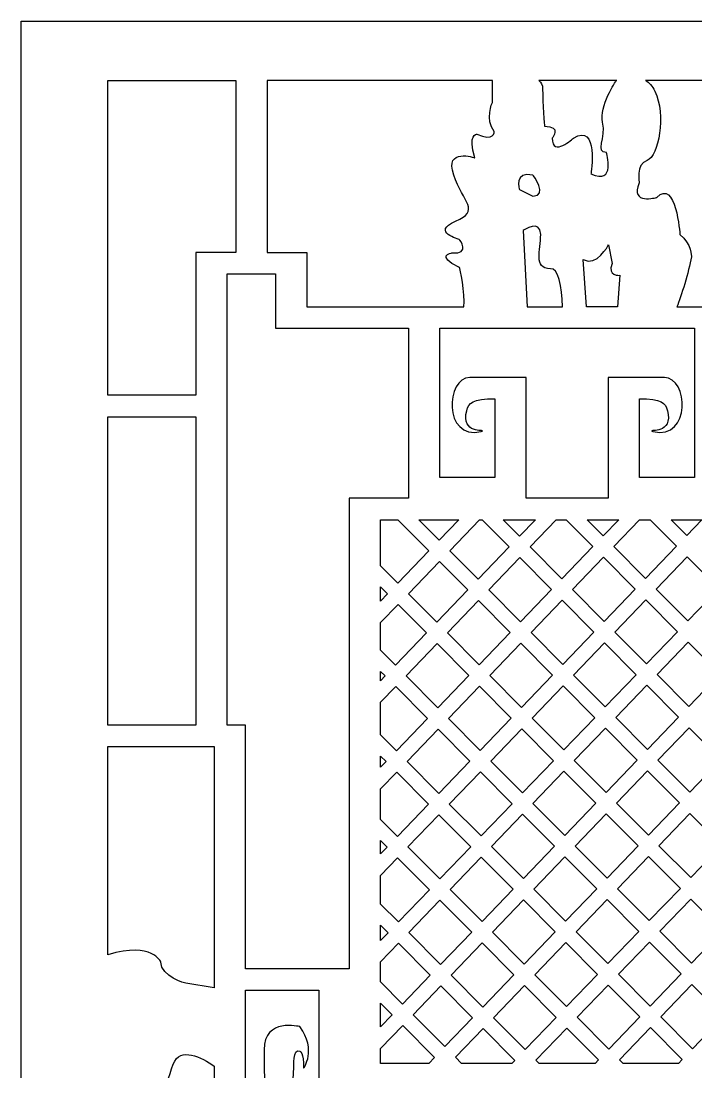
# Model space of a CAD drawing. Header units: centimetres. Extents: x 15.2 to 36.8, y -18.5 to 34.5.
# Drawn here: x 15.23 to 28.56, y 13.77 to 34.55 of the extents above; entities that cross this region are included whole.
import ezdxf

# ---------------------------------------------------------------- set-up
doc = ezdxf.new("R2010")
doc.units = ezdxf.units.CM
doc.header["$MEASUREMENT"] = 0
doc.layers.add('layer 1', color=7, linetype='Continuous')

msp = doc.modelspace()

# ---------------------------------------------------------------- linework, layer by layer
at = {"layer": 'layer 1', "color": 177}
for points, knots in [([(35.08306, -18.49868), (35.08306, -18.49868), (36.80074, -18.49868), (36.80074, -18.49868), (36.80074, -18.49868), (36.80074, -18.49868), (36.80074, -17.32512), (36.80074, -17.32512), (36.80074, -17.32512), (36.80074, -17.32512), (36.80074, 33.37273), (36.80074, 33.37273), (36.80074, 33.37273), (36.80074, 33.37273), (36.80074, 34.54629), (36.80074, 34.54629), (36.80074, 34.54629), (36.80074, 34.54629), (35.08306, 34.54629), (35.08306, 34.54629), (35.08306, 34.54629), (35.08306, 34.54629), (16.94435, 34.54629), (16.94435, 34.54629), (16.94435, 34.54629), (16.94435, 34.54629), (15.22667, 34.54629), (15.22667, 34.54629), (15.22667, 34.54629), (15.22667, 34.54629), (15.22667, 33.37273), (15.22667, 33.37273), (15.22667, 33.37273), (15.22667, 33.37273), (15.22667, -17.32512), (15.22667, -17.32512), (15.22667, -17.32512), (15.22667, -17.32512), (15.22667, -18.49868), (15.22667, -18.49868), (15.22667, -18.49868), (15.22667, -18.49868), (16.94435, -18.49868), (16.94435, -18.49868), (16.94435, -18.49868), (16.94435, -18.49868), (35.08306, -18.49868), (35.08306, -18.49868)], [0, 0, 0, 0, 0.07692308, 0.07692308, 0.07692308, 0.07692308, 0.15384615, 0.15384615, 0.15384615, 0.15384615, 0.23076923, 0.23076923, 0.23076923, 0.23076923, 0.30769231, 0.30769231, 0.30769231, 0.30769231, 0.38461538, 0.38461538, 0.38461538, 0.38461538, 0.46153846, 0.46153846, 0.46153846, 0.46153846, 0.53846154, 0.53846154, 0.53846154, 0.53846154, 0.61538462, 0.61538462, 0.61538462, 0.61538462, 0.69230769, 0.69230769, 0.69230769, 0.69230769, 0.76923077, 0.76923077, 0.76923077, 0.76923077, 0.84615385, 0.84615385, 0.84615385, 0.84615385, 1, 1, 1, 1]), ([(16.94435, 27.14784), (16.94435, 27.14784), (18.6803, 27.14784), (18.6803, 27.14784), (18.6803, 27.14784), (18.6803, 27.14784), (18.6803, 29.54826), (18.6803, 29.54826), (18.6803, 29.54826), (18.6803, 29.54826), (18.6803, 29.97074), (18.6803, 29.97074), (18.6803, 29.97074), (18.6803, 29.97074), (19.29866, 29.97074), (19.29866, 29.97074), (19.29866, 29.97074), (19.29866, 29.97074), (19.46719, 29.97074), (19.46719, 29.97074), (19.46719, 29.97074), (19.46719, 29.97074), (19.46719, 33.37273), (19.46719, 33.37273), (19.46719, 33.37273), (19.46719, 33.37273), (16.94435, 33.37273), (16.94435, 33.37273), (16.94435, 33.37273), (16.94435, 33.37273), (16.94435, 27.14784), (16.94435, 27.14784)], [0, 0, 0, 0, 0.11111111, 0.11111111, 0.11111111, 0.11111111, 0.22222222, 0.22222222, 0.22222222, 0.22222222, 0.33333333, 0.33333333, 0.33333333, 0.33333333, 0.44444444, 0.44444444, 0.44444444, 0.44444444, 0.55555556, 0.55555556, 0.55555556, 0.55555556, 0.66666667, 0.66666667, 0.66666667, 0.66666667, 0.77777778, 0.77777778, 0.77777778, 0.77777778, 1, 1, 1, 1]), ([(24.5377, 33.37273), (24.5377, 33.37273), (24.5377, 32.93744), (24.5377, 32.93744), (24.5377, 32.93744), (24.5377, 32.93744), (24.38495, 32.59826), (24.57589, 32.36345), (24.57589, 32.36345), (24.57589, 32.36345), (24.57589, 32.15472), (24.2322, 32.31127), (24.2322, 32.31127), (24.2322, 32.31127), (24.04126, 32.31127), (24.19401, 31.84164), (24.19401, 31.84164), (24.19401, 31.84164), (23.58302, 32.05036), (23.77395, 31.50246), (23.77395, 31.50246), (23.96489, 30.95456), (24.30858, 30.79801), (23.81214, 30.58929), (23.81214, 30.58929), (23.3157, 30.38056), (23.88852, 30.22402), (23.88852, 30.22402), (23.88852, 30.22402), (23.88852, 30.22402), (24.11764, 29.93702), (23.73577, 29.96311), (23.73577, 29.96311), (23.73577, 29.96311), (23.39208, 29.91093), (23.88852, 29.67612), (23.88852, 29.67612), (23.88852, 29.67612), (24.00891, 29.1554), (23.9733, 28.89549), (23.9733, 28.89549), (23.9733, 28.89549), (23.49704, 28.89549), (23.49704, 28.89549), (23.49704, 28.89549), (23.49704, 28.89549), (22.87867, 28.89549), (22.87867, 28.89549), (22.87867, 28.89549), (22.87867, 28.89549), (20.87245, 28.89549), (20.87245, 28.89549), (20.87245, 28.89549), (20.87245, 28.89549), (20.87245, 29.54826), (20.87245, 29.54826), (20.87245, 29.54826), (20.87245, 29.54826), (20.87245, 29.97074), (20.87245, 29.97074), (20.87245, 29.97074), (20.87245, 29.97074), (20.25408, 29.97074), (20.25408, 29.97074), (20.25408, 29.97074), (20.25408, 29.97074), (20.08555, 29.97074), (20.08555, 29.97074), (20.08555, 29.97074), (20.08555, 29.97074), (20.08555, 33.37273), (20.08555, 33.37273), (20.08555, 33.37273), (20.08555, 33.37273), (24.5377, 33.37273), (24.5377, 33.37273)], [0, 0, 0, 0, 0.05, 0.05, 0.05, 0.05, 0.1, 0.1, 0.1, 0.1, 0.15, 0.15, 0.15, 0.15, 0.2, 0.2, 0.2, 0.2, 0.25, 0.25, 0.25, 0.25, 0.3, 0.3, 0.3, 0.3, 0.35, 0.35, 0.35, 0.35, 0.4, 0.4, 0.4, 0.4, 0.45, 0.45, 0.45, 0.45, 0.5, 0.5, 0.5, 0.5, 0.55, 0.55, 0.55, 0.55, 0.6, 0.6, 0.6, 0.6, 0.65, 0.65, 0.65, 0.65, 0.7, 0.7, 0.7, 0.7, 0.75, 0.75, 0.75, 0.75, 0.8, 0.8, 0.8, 0.8, 0.85, 0.85, 0.85, 0.85, 0.9, 0.9, 0.9, 0.9, 1, 1, 1, 1]), ([(26.99801, 33.37273), (26.98749, 33.36814), (26.9817, 33.36526), (26.9817, 33.36526), (26.9817, 33.36526), (26.9817, 33.36526), (26.63801, 32.85917), (26.71439, 32.54608), (26.71439, 32.54608), (26.79076, 32.233), (26.56164, 31.946), (26.79076, 31.946), (26.79076, 31.946), (26.79076, 31.946), (26.9817, 31.29373), (26.48526, 31.52855), (26.48526, 31.52855), (26.48526, 31.52855), (26.63801, 32.54608), (26.14158, 32.233), (26.14158, 32.233), (26.14158, 32.233), (25.72151, 31.84164), (25.72151, 32.233), (25.72151, 32.233), (25.72151, 32.233), (25.91245, 32.46781), (25.56876, 32.46781), (25.56876, 32.46781), (25.56876, 32.46781), (25.53058, 32.92172), (25.53058, 33.20872), (25.53058, 33.20872), (25.53058, 33.27936), (25.50046, 33.33258), (25.45512, 33.37273), (25.45512, 33.37273), (25.45512, 33.37273), (26.99801, 33.37273), (26.99801, 33.37273)], [0, 0, 0, 0, 0.09090909, 0.09090909, 0.09090909, 0.09090909, 0.18181818, 0.18181818, 0.18181818, 0.18181818, 0.27272727, 0.27272727, 0.27272727, 0.27272727, 0.36363636, 0.36363636, 0.36363636, 0.36363636, 0.45454545, 0.45454545, 0.45454545, 0.45454545, 0.54545455, 0.54545455, 0.54545455, 0.54545455, 0.63636364, 0.63636364, 0.63636364, 0.63636364, 0.72727273, 0.72727273, 0.72727273, 0.72727273, 0.81818182, 0.81818182, 0.81818182, 0.81818182, 1, 1, 1, 1]), ([(28.18279, 28.89549), (28.26533, 29.09618), (28.41661, 29.58747), (28.47101, 29.88484), (28.47101, 29.88484), (28.47101, 29.88484), (28.47101, 30.14575), (28.24189, 30.32838), (28.24189, 30.32838), (28.24189, 30.32838), (28.16551, 31.45028), (27.78364, 31.05892), (27.78364, 31.05892), (27.78364, 31.05892), (27.24901, 30.90237), (27.43995, 31.34591), (27.43995, 31.34591), (27.43995, 31.34591), (27.36358, 31.71118), (27.5927, 31.78946), (27.5927, 31.78946), (27.82183, 31.86773), (27.97458, 32.69209), (27.74545, 33.16172), (27.74545, 33.16172), (27.6961, 33.26287), (27.63256, 33.32983), (27.56326, 33.37273), (27.56326, 33.37273), (27.56326, 33.37273), (31.94185, 33.37273), (31.94185, 33.37273), (31.94185, 33.37273), (31.94185, 33.37273), (31.94185, 29.97074), (31.94185, 29.97074), (31.94185, 29.97074), (31.94185, 29.97074), (31.77333, 29.97074), (31.77333, 29.97074), (31.77333, 29.97074), (31.77333, 29.97074), (31.15496, 29.97074), (31.15496, 29.97074), (31.15496, 29.97074), (31.15496, 29.97074), (31.15496, 29.54826), (31.15496, 29.54826), (31.15496, 29.54826), (31.15496, 29.54826), (31.15496, 28.89549), (31.15496, 28.89549), (31.15496, 28.89549), (31.15496, 28.89549), (29.14864, 28.89549), (29.14864, 28.89549), (29.14864, 28.89549), (29.14864, 28.89549), (28.53028, 28.89549), (28.53028, 28.89549), (28.53028, 28.89549), (28.53028, 28.89549), (28.18279, 28.89549), (28.18279, 28.89549)], [0, 0, 0, 0, 0.05882353, 0.05882353, 0.05882353, 0.05882353, 0.11764706, 0.11764706, 0.11764706, 0.11764706, 0.17647059, 0.17647059, 0.17647059, 0.17647059, 0.23529412, 0.23529412, 0.23529412, 0.23529412, 0.29411765, 0.29411765, 0.29411765, 0.29411765, 0.35294118, 0.35294118, 0.35294118, 0.35294118, 0.41176471, 0.41176471, 0.41176471, 0.41176471, 0.47058824, 0.47058824, 0.47058824, 0.47058824, 0.52941176, 0.52941176, 0.52941176, 0.52941176, 0.58823529, 0.58823529, 0.58823529, 0.58823529, 0.64705882, 0.64705882, 0.64705882, 0.64705882, 0.70588235, 0.70588235, 0.70588235, 0.70588235, 0.76470588, 0.76470588, 0.76470588, 0.76470588, 0.82352941, 0.82352941, 0.82352941, 0.82352941, 0.88235294, 0.88235294, 0.88235294, 0.88235294, 1, 1, 1, 1]), ([(25.33964, 31.08501), (25.33964, 31.08501), (25.07233, 31.21546), (25.07233, 31.21546), (25.07233, 31.21546), (25.07233, 31.21546), (24.95776, 31.58073), (25.33964, 31.50246), (25.33964, 31.50246), (25.33964, 31.50246), (25.64514, 31.08501), (25.33964, 31.08501)], [0, 0, 0, 0, 0.25, 0.25, 0.25, 0.25, 0.5, 0.5, 0.5, 0.5, 1, 1, 1, 1]), ([(25.68333, 29.65002), (25.84512, 29.6795), (25.91033, 29.30109), (25.9219, 28.89549), (25.9219, 28.89549), (25.9219, 28.89549), (25.22304, 28.89549), (25.22304, 28.89549), (25.22304, 28.89549), (25.22304, 28.89549), (25.1487, 30.40665), (25.1487, 30.40665), (25.1487, 30.40665), (25.1487, 30.40665), (25.49239, 30.64147), (25.49239, 30.32838), (25.49239, 30.32838), (25.49239, 30.01529), (25.33964, 29.65002), (25.68333, 29.65002)], [0, 0, 0, 0, 0.16666667, 0.16666667, 0.16666667, 0.16666667, 0.33333333, 0.33333333, 0.33333333, 0.33333333, 0.5, 0.5, 0.5, 0.5, 0.66666667, 0.66666667, 0.66666667, 0.66666667, 1, 1, 1, 1]), ([(26.90533, 29.75439), (26.90533, 29.75439), (26.82895, 30.11966), (26.82895, 30.11966), (26.82895, 30.11966), (26.82895, 30.11966), (26.59983, 29.67612), (26.33251, 29.83266), (26.33251, 29.83266), (26.33251, 29.83266), (26.39482, 28.89549), (26.39482, 28.89549), (26.39482, 28.89549), (26.39482, 28.89549), (27.01197, 28.89549), (27.01197, 28.89549), (27.01197, 28.89549), (27.01197, 28.89549), (27.05808, 29.51957), (27.05808, 29.51957), (27.05808, 29.51957), (27.05808, 29.51957), (26.79076, 29.49348), (26.90533, 29.75439)], [0, 0, 0, 0, 0.14285714, 0.14285714, 0.14285714, 0.14285714, 0.28571429, 0.28571429, 0.28571429, 0.28571429, 0.42857143, 0.42857143, 0.42857143, 0.42857143, 0.57142857, 0.57142857, 0.57142857, 0.57142857, 0.71428571, 0.71428571, 0.71428571, 0.71428571, 1, 1, 1, 1]), ([(21.71164, 25.11195), (21.71164, 25.11195), (22.87867, 25.11195), (22.87867, 25.11195), (22.87867, 25.11195), (22.87867, 25.11195), (22.87867, 28.47301), (22.87867, 28.47301), (22.87867, 28.47301), (22.87867, 28.47301), (20.87245, 28.47301), (20.87245, 28.47301), (20.87245, 28.47301), (20.87245, 28.47301), (20.58725, 28.47301), (20.58725, 28.47301), (20.58725, 28.47301), (20.58725, 28.47301), (20.25408, 28.47301), (20.25408, 28.47301), (20.25408, 28.47301), (20.25408, 28.47301), (20.25408, 29.54826), (20.25408, 29.54826), (20.25408, 29.54826), (20.25408, 29.54826), (20.08555, 29.54826), (20.08555, 29.54826), (20.08555, 29.54826), (20.08555, 29.54826), (19.46719, 29.54826), (19.46719, 29.54826), (19.46719, 29.54826), (19.46719, 29.54826), (19.29866, 29.54826), (19.29866, 29.54826), (19.29866, 29.54826), (19.29866, 29.54826), (19.29866, 20.6301), (19.29866, 20.6301), (19.29866, 20.6301), (19.29866, 20.6301), (19.66256, 20.6301), (19.66256, 20.6301), (19.66256, 20.6301), (19.66256, 20.6301), (19.66256, 20.20762), (19.66256, 20.20762), (19.66256, 20.20762), (19.66256, 20.20762), (19.66256, 15.81039), (19.66256, 15.81039), (19.66256, 15.81039), (19.66256, 15.81039), (21.71164, 15.81039), (21.71164, 15.81039), (21.71164, 15.81039), (21.71164, 15.81039), (21.71164, 25.11195), (21.71164, 25.11195)], [0, 0, 0, 0, 0.0625, 0.0625, 0.0625, 0.0625, 0.125, 0.125, 0.125, 0.125, 0.1875, 0.1875, 0.1875, 0.1875, 0.25, 0.25, 0.25, 0.25, 0.3125, 0.3125, 0.3125, 0.3125, 0.375, 0.375, 0.375, 0.375, 0.4375, 0.4375, 0.4375, 0.4375, 0.5, 0.5, 0.5, 0.5, 0.5625, 0.5625, 0.5625, 0.5625, 0.625, 0.625, 0.625, 0.625, 0.6875, 0.6875, 0.6875, 0.6875, 0.75, 0.75, 0.75, 0.75, 0.8125, 0.8125, 0.8125, 0.8125, 0.875, 0.875, 0.875, 0.875, 1, 1, 1, 1]), ([(25.20447, 25.11195), (25.20447, 25.11195), (26.82285, 25.11195), (26.82285, 25.11195), (26.82285, 25.11195), (26.82285, 25.11195), (26.82285, 27.49947), (26.82285, 27.49947), (26.82285, 27.49947), (26.82285, 27.49947), (27.05857, 27.49947), (27.05857, 27.49947), (27.05857, 27.49947), (27.05857, 27.49947), (27.936, 27.49948), (27.936, 27.49948), (27.936, 27.49948), (28.40174, 27.50589), (28.48014, 26.26601), (27.70855, 26.4295), (27.70855, 26.4295), (27.57641, 26.49107), (28.05364, 26.35244), (28.01153, 26.76614), (28.01153, 26.76614), (27.96689, 26.97735), (27.95711, 27.04544), (27.58375, 27.07699), (27.58375, 27.07699), (27.58375, 27.07699), (27.44121, 27.07699), (27.44121, 27.07699), (27.44121, 27.07699), (27.44121, 27.07699), (27.44122, 25.52403), (27.44122, 25.52403), (27.44122, 25.52403), (27.44122, 25.52403), (28.53028, 25.52403), (28.53028, 25.52403), (28.53028, 25.52403), (28.53028, 25.52403), (28.53028, 28.47301), (28.53028, 28.47301), (28.53028, 28.47301), (28.53028, 28.47301), (23.49704, 28.47301), (23.49704, 28.47301), (23.49704, 28.47301), (23.49704, 28.47301), (23.49704, 25.52403), (23.49704, 25.52403), (23.49704, 25.52403), (23.49704, 25.52403), (24.5861, 25.52403), (24.5861, 25.52403), (24.5861, 25.52403), (24.5861, 25.52403), (24.5861, 27.07699), (24.5861, 27.07699), (24.5861, 27.07699), (24.5861, 27.07699), (24.44356, 27.07699), (24.44356, 27.07699), (24.44356, 27.07699), (24.0702, 27.04544), (24.06043, 26.97735), (24.01579, 26.76614), (24.01579, 26.76614), (23.97368, 26.35244), (24.4509, 26.49107), (24.31877, 26.4295), (24.31877, 26.4295), (23.54718, 26.26601), (23.62558, 27.50589), (24.09132, 27.49948), (24.09132, 27.49948), (24.09132, 27.49948), (24.96875, 27.49947), (24.96875, 27.49947), (24.96875, 27.49947), (24.96875, 27.49947), (25.20447, 27.49947), (25.20447, 27.49947), (25.20447, 27.49947), (25.20447, 27.49947), (25.20447, 25.11195), (25.20447, 25.11195)], [0, 0, 0, 0, 0.04347826, 0.04347826, 0.04347826, 0.04347826, 0.08695652, 0.08695652, 0.08695652, 0.08695652, 0.13043478, 0.13043478, 0.13043478, 0.13043478, 0.17391304, 0.17391304, 0.17391304, 0.17391304, 0.2173913, 0.2173913, 0.2173913, 0.2173913, 0.26086957, 0.26086957, 0.26086957, 0.26086957, 0.30434783, 0.30434783, 0.30434783, 0.30434783, 0.34782609, 0.34782609, 0.34782609, 0.34782609, 0.39130435, 0.39130435, 0.39130435, 0.39130435, 0.43478261, 0.43478261, 0.43478261, 0.43478261, 0.47826087, 0.47826087, 0.47826087, 0.47826087, 0.52173913, 0.52173913, 0.52173913, 0.52173913, 0.56521739, 0.56521739, 0.56521739, 0.56521739, 0.60869565, 0.60869565, 0.60869565, 0.60869565, 0.65217391, 0.65217391, 0.65217391, 0.65217391, 0.69565217, 0.69565217, 0.69565217, 0.69565217, 0.73913043, 0.73913043, 0.73913043, 0.73913043, 0.7826087, 0.7826087, 0.7826087, 0.7826087, 0.82608696, 0.82608696, 0.82608696, 0.82608696, 0.86956522, 0.86956522, 0.86956522, 0.86956522, 0.91304348, 0.91304348, 0.91304348, 0.91304348, 1, 1, 1, 1]), ([(16.94435, 20.6301), (16.94435, 20.6301), (18.6803, 20.6301), (18.6803, 20.6301), (18.6803, 20.6301), (18.6803, 20.6301), (18.6803, 26.72536), (18.6803, 26.72536), (18.6803, 26.72536), (18.6803, 26.72536), (16.94435, 26.72536), (16.94435, 26.72536), (16.94435, 26.72536), (16.94435, 26.72536), (16.94435, 20.6301), (16.94435, 20.6301)], [0, 0, 0, 0, 0.2, 0.2, 0.2, 0.2, 0.4, 0.4, 0.4, 0.4, 0.6, 0.6, 0.6, 0.6, 1, 1, 1, 1]), ([(22.33, 23.7801), (22.33, 23.7801), (22.67122, 23.43657), (22.67122, 23.43657), (22.67122, 23.43657), (22.67122, 23.43657), (23.28391, 24.0741), (23.28391, 24.0741), (23.28391, 24.0741), (23.28391, 24.0741), (22.67268, 24.68947), (22.67268, 24.68947), (22.67268, 24.68947), (22.67268, 24.68947), (22.33, 24.68947), (22.33, 24.68947), (22.33, 24.68947), (22.33, 24.68947), (22.33, 23.7801), (22.33, 23.7801)], [0, 0, 0, 0, 0.16666667, 0.16666667, 0.16666667, 0.16666667, 0.33333333, 0.33333333, 0.33333333, 0.33333333, 0.5, 0.5, 0.5, 0.5, 0.66666667, 0.66666667, 0.66666667, 0.66666667, 1, 1, 1, 1]), ([(23.08782, 24.68947), (23.08782, 24.68947), (23.48805, 24.28652), (23.48805, 24.28652), (23.48805, 24.28652), (23.48805, 24.28652), (23.8753, 24.68947), (23.8753, 24.68947), (23.8753, 24.68947), (23.8753, 24.68947), (23.08782, 24.68947), (23.08782, 24.68947)], [0, 0, 0, 0, 0.25, 0.25, 0.25, 0.25, 0.5, 0.5, 0.5, 0.5, 1, 1, 1, 1]), ([(23.69693, 24.07623), (23.69693, 24.07623), (24.25726, 23.51211), (24.25726, 23.51211), (24.25726, 23.51211), (24.25726, 23.51211), (24.86996, 24.14965), (24.86996, 24.14965), (24.86996, 24.14965), (24.86996, 24.14965), (24.33377, 24.68947), (24.33377, 24.68947), (24.33377, 24.68947), (24.33377, 24.68947), (24.28627, 24.68947), (24.28627, 24.68947), (24.28627, 24.68947), (24.28627, 24.68947), (23.69693, 24.07623), (23.69693, 24.07623)], [0, 0, 0, 0, 0.16666667, 0.16666667, 0.16666667, 0.16666667, 0.33333333, 0.33333333, 0.33333333, 0.33333333, 0.5, 0.5, 0.5, 0.5, 0.66666667, 0.66666667, 0.66666667, 0.66666667, 1, 1, 1, 1]), ([(24.74894, 24.68947), (24.74894, 24.68947), (25.07412, 24.36209), (25.07412, 24.36209), (25.07412, 24.36209), (25.07412, 24.36209), (25.38873, 24.68947), (25.38873, 24.68947), (25.38873, 24.68947), (25.38873, 24.68947), (24.74894, 24.68947), (24.74894, 24.68947)], [0, 0, 0, 0, 0.25, 0.25, 0.25, 0.25, 0.5, 0.5, 0.5, 0.5, 1, 1, 1, 1]), ([(25.283, 24.1518), (25.283, 24.1518), (25.90982, 23.52073), (25.90982, 23.52073), (25.90982, 23.52073), (25.90982, 23.52073), (26.52251, 24.15825), (26.52251, 24.15825), (26.52251, 24.15825), (26.52251, 24.15825), (25.99486, 24.68947), (25.99486, 24.68947), (25.99486, 24.68947), (25.99486, 24.68947), (25.79971, 24.68947), (25.79971, 24.68947), (25.79971, 24.68947), (25.79971, 24.68947), (25.283, 24.1518), (25.283, 24.1518)], [0, 0, 0, 0, 0.16666667, 0.16666667, 0.16666667, 0.16666667, 0.33333333, 0.33333333, 0.33333333, 0.33333333, 0.5, 0.5, 0.5, 0.5, 0.66666667, 0.66666667, 0.66666667, 0.66666667, 1, 1, 1, 1]), ([(26.41003, 24.68947), (26.41003, 24.68947), (26.72666, 24.37069), (26.72666, 24.37069), (26.72666, 24.37069), (26.72666, 24.37069), (27.03302, 24.68947), (27.03302, 24.68947), (27.03302, 24.68947), (27.03302, 24.68947), (26.41003, 24.68947), (26.41003, 24.68947)], [0, 0, 0, 0, 0.25, 0.25, 0.25, 0.25, 0.5, 0.5, 0.5, 0.5, 1, 1, 1, 1]), ([(26.93554, 24.16039), (26.93554, 24.16039), (27.56237, 23.52932), (27.56237, 23.52932), (27.56237, 23.52932), (27.56237, 23.52932), (28.17507, 24.16685), (28.17507, 24.16685), (28.17507, 24.16685), (28.17507, 24.16685), (27.65597, 24.68947), (27.65597, 24.68947), (27.65597, 24.68947), (27.65597, 24.68947), (27.444, 24.68947), (27.444, 24.68947), (27.444, 24.68947), (27.444, 24.68947), (26.93554, 24.16039), (26.93554, 24.16039)], [0, 0, 0, 0, 0.16666667, 0.16666667, 0.16666667, 0.16666667, 0.33333333, 0.33333333, 0.33333333, 0.33333333, 0.5, 0.5, 0.5, 0.5, 0.66666667, 0.66666667, 0.66666667, 0.66666667, 1, 1, 1, 1]), ([(28.07114, 24.68947), (28.07114, 24.68947), (28.37923, 24.37929), (28.37923, 24.37929), (28.37923, 24.37929), (28.37923, 24.37929), (28.67731, 24.68947), (28.67731, 24.68947), (28.67731, 24.68947), (28.67731, 24.68947), (28.07114, 24.68947), (28.07114, 24.68947)], [0, 0, 0, 0, 0.25, 0.25, 0.25, 0.25, 0.5, 0.5, 0.5, 0.5, 1, 1, 1, 1]), ([(24.46614, 23.30182), (24.46614, 23.30182), (25.09296, 22.67075), (25.09296, 22.67075), (25.09296, 22.67075), (25.09296, 22.67075), (25.70566, 23.30829), (25.70566, 23.30829), (25.70566, 23.30829), (25.70566, 23.30829), (25.07884, 23.93936), (25.07884, 23.93936), (25.07884, 23.93936), (25.07884, 23.93936), (24.46614, 23.30182), (24.46614, 23.30182)], [0, 0, 0, 0, 0.2, 0.2, 0.2, 0.2, 0.4, 0.4, 0.4, 0.4, 0.6, 0.6, 0.6, 0.6, 1, 1, 1, 1]), ([(26.1187, 23.31043), (26.1187, 23.31043), (26.74553, 22.67936), (26.74553, 22.67936), (26.74553, 22.67936), (26.74553, 22.67936), (27.35822, 23.31688), (27.35822, 23.31688), (27.35822, 23.31688), (27.35822, 23.31688), (26.73139, 23.94796), (26.73139, 23.94796), (26.73139, 23.94796), (26.73139, 23.94796), (26.1187, 23.31043), (26.1187, 23.31043)], [0, 0, 0, 0, 0.2, 0.2, 0.2, 0.2, 0.4, 0.4, 0.4, 0.4, 0.6, 0.6, 0.6, 0.6, 1, 1, 1, 1]), ([(27.77125, 23.31903), (27.77125, 23.31903), (28.39809, 22.68795), (28.39809, 22.68795), (28.39809, 22.68795), (28.39809, 22.68795), (29.01078, 23.32548), (29.01078, 23.32548), (29.01078, 23.32548), (29.01078, 23.32548), (28.38394, 23.95656), (28.38394, 23.95656), (28.38394, 23.95656), (28.38394, 23.95656), (27.77125, 23.31903), (27.77125, 23.31903)], [0, 0, 0, 0, 0.2, 0.2, 0.2, 0.2, 0.4, 0.4, 0.4, 0.4, 0.6, 0.6, 0.6, 0.6, 1, 1, 1, 1]), ([(22.8801, 23.22628), (22.8801, 23.22628), (23.44042, 22.66216), (23.44042, 22.66216), (23.44042, 22.66216), (23.44042, 22.66216), (24.05311, 23.29969), (24.05311, 23.29969), (24.05311, 23.29969), (24.05311, 23.29969), (23.49279, 23.8638), (23.49279, 23.8638), (23.49279, 23.8638), (23.49279, 23.8638), (22.8801, 23.22628), (22.8801, 23.22628)], [0, 0, 0, 0, 0.2, 0.2, 0.2, 0.2, 0.4, 0.4, 0.4, 0.4, 0.6, 0.6, 0.6, 0.6, 1, 1, 1, 1]), ([(22.33, 23.08151), (22.33, 23.08151), (22.46706, 23.22413), (22.46706, 23.22413), (22.46706, 23.22413), (22.46706, 23.22413), (22.33, 23.36211), (22.33, 23.36211), (22.33, 23.36211), (22.33, 23.36211), (22.33, 23.08151), (22.33, 23.08151)], [0, 0, 0, 0, 0.25, 0.25, 0.25, 0.25, 0.5, 0.5, 0.5, 0.5, 1, 1, 1, 1]), ([(23.6493, 22.45186), (23.6493, 22.45186), (24.27613, 21.82079), (24.27613, 21.82079), (24.27613, 21.82079), (24.27613, 21.82079), (24.88882, 22.45832), (24.88882, 22.45832), (24.88882, 22.45832), (24.88882, 22.45832), (24.26199, 23.08939), (24.26199, 23.08939), (24.26199, 23.08939), (24.26199, 23.08939), (23.6493, 22.45186), (23.6493, 22.45186)], [0, 0, 0, 0, 0.2, 0.2, 0.2, 0.2, 0.4, 0.4, 0.4, 0.4, 0.6, 0.6, 0.6, 0.6, 1, 1, 1, 1]), ([(25.30185, 22.46045), (25.30185, 22.46045), (25.92868, 21.82938), (25.92868, 21.82938), (25.92868, 21.82938), (25.92868, 21.82938), (26.54137, 22.46692), (26.54137, 22.46692), (26.54137, 22.46692), (26.54137, 22.46692), (25.91454, 23.09799), (25.91454, 23.09799), (25.91454, 23.09799), (25.91454, 23.09799), (25.30185, 22.46045), (25.30185, 22.46045)], [0, 0, 0, 0, 0.2, 0.2, 0.2, 0.2, 0.4, 0.4, 0.4, 0.4, 0.6, 0.6, 0.6, 0.6, 1, 1, 1, 1]), ([(26.95441, 22.46907), (26.95441, 22.46907), (27.58125, 21.83799), (27.58125, 21.83799), (27.58125, 21.83799), (27.58125, 21.83799), (28.19393, 22.47551), (28.19393, 22.47551), (28.19393, 22.47551), (28.19393, 22.47551), (27.56709, 23.1066), (27.56709, 23.1066), (27.56709, 23.1066), (27.56709, 23.1066), (26.95441, 22.46907), (26.95441, 22.46907)], [0, 0, 0, 0, 0.2, 0.2, 0.2, 0.2, 0.4, 0.4, 0.4, 0.4, 0.6, 0.6, 0.6, 0.6, 1, 1, 1, 1]), ([(22.33, 22.10774), (22.33, 22.10774), (22.62357, 21.81219), (22.62357, 21.81219), (22.62357, 21.81219), (22.62357, 21.81219), (23.23626, 22.44972), (23.23626, 22.44972), (23.23626, 22.44972), (23.23626, 22.44972), (22.67594, 23.01384), (22.67594, 23.01384), (22.67594, 23.01384), (22.67594, 23.01384), (22.33, 22.65388), (22.33, 22.65388), (22.33, 22.65388), (22.33, 22.65388), (22.33, 22.10774), (22.33, 22.10774)], [0, 0, 0, 0, 0.16666667, 0.16666667, 0.16666667, 0.16666667, 0.33333333, 0.33333333, 0.33333333, 0.33333333, 0.5, 0.5, 0.5, 0.5, 0.66666667, 0.66666667, 0.66666667, 0.66666667, 1, 1, 1, 1]), ([(22.83245, 21.60189), (22.83245, 21.60189), (23.45928, 20.97082), (23.45928, 20.97082), (23.45928, 20.97082), (23.45928, 20.97082), (24.07197, 21.60835), (24.07197, 21.60835), (24.07197, 21.60835), (24.07197, 21.60835), (23.44514, 22.23942), (23.44514, 22.23942), (23.44514, 22.23942), (23.44514, 22.23942), (22.83245, 21.60189), (22.83245, 21.60189)], [0, 0, 0, 0, 0.2, 0.2, 0.2, 0.2, 0.4, 0.4, 0.4, 0.4, 0.6, 0.6, 0.6, 0.6, 1, 1, 1, 1]), ([(24.48501, 21.61049), (24.48501, 21.61049), (25.11184, 20.97942), (25.11184, 20.97942), (25.11184, 20.97942), (25.11184, 20.97942), (25.72453, 21.61695), (25.72453, 21.61695), (25.72453, 21.61695), (25.72453, 21.61695), (25.0977, 22.24802), (25.0977, 22.24802), (25.0977, 22.24802), (25.0977, 22.24802), (24.48501, 21.61049), (24.48501, 21.61049)], [0, 0, 0, 0, 0.2, 0.2, 0.2, 0.2, 0.4, 0.4, 0.4, 0.4, 0.6, 0.6, 0.6, 0.6, 1, 1, 1, 1]), ([(26.13755, 21.61909), (26.13755, 21.61909), (26.76439, 20.98801), (26.76439, 20.98801), (26.76439, 20.98801), (26.76439, 20.98801), (27.37709, 21.62555), (27.37709, 21.62555), (27.37709, 21.62555), (27.37709, 21.62555), (26.75025, 22.25663), (26.75025, 22.25663), (26.75025, 22.25663), (26.75025, 22.25663), (26.13755, 21.61909), (26.13755, 21.61909)], [0, 0, 0, 0, 0.2, 0.2, 0.2, 0.2, 0.4, 0.4, 0.4, 0.4, 0.6, 0.6, 0.6, 0.6, 1, 1, 1, 1]), ([(27.79012, 21.6277), (27.79012, 21.6277), (28.41696, 20.99662), (28.41696, 20.99662), (28.41696, 20.99662), (28.41696, 20.99662), (29.02964, 21.63415), (29.02964, 21.63415), (29.02964, 21.63415), (29.02964, 21.63415), (28.40281, 22.26523), (28.40281, 22.26523), (28.40281, 22.26523), (28.40281, 22.26523), (27.79012, 21.6277), (27.79012, 21.6277)], [0, 0, 0, 0, 0.2, 0.2, 0.2, 0.2, 0.4, 0.4, 0.4, 0.4, 0.6, 0.6, 0.6, 0.6, 1, 1, 1, 1]), ([(22.33, 21.50672), (22.33, 21.50672), (22.41941, 21.59975), (22.41941, 21.59975), (22.41941, 21.59975), (22.41941, 21.59975), (22.33, 21.68976), (22.33, 21.68976), (22.33, 21.68976), (22.33, 21.68976), (22.33, 21.50672), (22.33, 21.50672)], [0, 0, 0, 0, 0.25, 0.25, 0.25, 0.25, 0.5, 0.5, 0.5, 0.5, 1, 1, 1, 1]), ([(23.66816, 20.76052), (23.66816, 20.76052), (24.29499, 20.12945), (24.29499, 20.12945), (24.29499, 20.12945), (24.29499, 20.12945), (24.90768, 20.76698), (24.90768, 20.76698), (24.90768, 20.76698), (24.90768, 20.76698), (24.28085, 21.39806), (24.28085, 21.39806), (24.28085, 21.39806), (24.28085, 21.39806), (23.66816, 20.76052), (23.66816, 20.76052)], [0, 0, 0, 0, 0.2, 0.2, 0.2, 0.2, 0.4, 0.4, 0.4, 0.4, 0.6, 0.6, 0.6, 0.6, 1, 1, 1, 1]), ([(25.32071, 20.76913), (25.32071, 20.76913), (25.94755, 20.13805), (25.94755, 20.13805), (25.94755, 20.13805), (25.94755, 20.13805), (26.56024, 20.77558), (26.56024, 20.77558), (26.56024, 20.77558), (26.56024, 20.77558), (25.9334, 21.40667), (25.9334, 21.40667), (25.9334, 21.40667), (25.9334, 21.40667), (25.32071, 20.76913), (25.32071, 20.76913)], [0, 0, 0, 0, 0.2, 0.2, 0.2, 0.2, 0.4, 0.4, 0.4, 0.4, 0.6, 0.6, 0.6, 0.6, 1, 1, 1, 1]), ([(26.97326, 20.77772), (26.97326, 20.77772), (27.6001, 20.14664), (27.6001, 20.14664), (27.6001, 20.14664), (27.6001, 20.14664), (28.2128, 20.78418), (28.2128, 20.78418), (28.2128, 20.78418), (28.2128, 20.78418), (27.58596, 21.41526), (27.58596, 21.41526), (27.58596, 21.41526), (27.58596, 21.41526), (26.97326, 20.77772), (26.97326, 20.77772)], [0, 0, 0, 0, 0.2, 0.2, 0.2, 0.2, 0.4, 0.4, 0.4, 0.4, 0.6, 0.6, 0.6, 0.6, 1, 1, 1, 1]), ([(22.33, 20.43538), (22.33, 20.43538), (22.64242, 20.12085), (22.64242, 20.12085), (22.64242, 20.12085), (22.64242, 20.12085), (23.25512, 20.75838), (23.25512, 20.75838), (23.25512, 20.75838), (23.25512, 20.75838), (22.62829, 21.38945), (22.62829, 21.38945), (22.62829, 21.38945), (22.62829, 21.38945), (22.33, 21.07907), (22.33, 21.07907), (22.33, 21.07907), (22.33, 21.07907), (22.33, 20.43538), (22.33, 20.43538)], [0, 0, 0, 0, 0.16666667, 0.16666667, 0.16666667, 0.16666667, 0.33333333, 0.33333333, 0.33333333, 0.33333333, 0.5, 0.5, 0.5, 0.5, 0.66666667, 0.66666667, 0.66666667, 0.66666667, 1, 1, 1, 1]), ([(27.80897, 19.93635), (27.80897, 19.93635), (28.43581, 19.30527), (28.43581, 19.30527), (28.43581, 19.30527), (28.43581, 19.30527), (29.0485, 19.94281), (29.0485, 19.94281), (29.0485, 19.94281), (29.0485, 19.94281), (28.42167, 20.57389), (28.42167, 20.57389), (28.42167, 20.57389), (28.42167, 20.57389), (27.80897, 19.93635), (27.80897, 19.93635)], [0, 0, 0, 0, 0.2, 0.2, 0.2, 0.2, 0.4, 0.4, 0.4, 0.4, 0.6, 0.6, 0.6, 0.6, 1, 1, 1, 1]), ([(22.85131, 19.91055), (22.85131, 19.91055), (23.47813, 19.27947), (23.47813, 19.27947), (23.47813, 19.27947), (23.47813, 19.27947), (24.09083, 19.91701), (24.09083, 19.91701), (24.09083, 19.91701), (24.09083, 19.91701), (23.464, 20.54808), (23.464, 20.54808), (23.464, 20.54808), (23.464, 20.54808), (22.85131, 19.91055), (22.85131, 19.91055)], [0, 0, 0, 0, 0.2, 0.2, 0.2, 0.2, 0.4, 0.4, 0.4, 0.4, 0.6, 0.6, 0.6, 0.6, 1, 1, 1, 1]), ([(24.50386, 19.91916), (24.50386, 19.91916), (25.1307, 19.28808), (25.1307, 19.28808), (25.1307, 19.28808), (25.1307, 19.28808), (25.74339, 19.92561), (25.74339, 19.92561), (25.74339, 19.92561), (25.74339, 19.92561), (25.11655, 20.5567), (25.11655, 20.5567), (25.11655, 20.5567), (25.11655, 20.5567), (24.50386, 19.91916), (24.50386, 19.91916)], [0, 0, 0, 0, 0.2, 0.2, 0.2, 0.2, 0.4, 0.4, 0.4, 0.4, 0.6, 0.6, 0.6, 0.6, 1, 1, 1, 1]), ([(26.15642, 19.92776), (26.15642, 19.92776), (26.78326, 19.29668), (26.78326, 19.29668), (26.78326, 19.29668), (26.78326, 19.29668), (27.39595, 19.93421), (27.39595, 19.93421), (27.39595, 19.93421), (27.39595, 19.93421), (26.76911, 20.56529), (26.76911, 20.56529), (26.76911, 20.56529), (26.76911, 20.56529), (26.15642, 19.92776), (26.15642, 19.92776)], [0, 0, 0, 0, 0.2, 0.2, 0.2, 0.2, 0.4, 0.4, 0.4, 0.4, 0.6, 0.6, 0.6, 0.6, 1, 1, 1, 1]), ([(16.94435, 16.09052), (17.82608, 16.35141), (17.98822, 15.94521), (17.98822, 15.94521), (17.98822, 15.94521), (17.98822, 15.65114), (18.48011, 15.52512), (18.48011, 15.52512), (18.48011, 15.52512), (18.48011, 15.52512), (19.0442, 15.43618), (19.0442, 15.43618), (19.0442, 15.43618), (19.0442, 15.43618), (19.0442, 15.81039), (19.0442, 15.81039), (19.0442, 15.81039), (19.0442, 15.81039), (19.0442, 20.20762), (19.0442, 20.20762), (19.0442, 20.20762), (19.0442, 20.20762), (18.6803, 20.20762), (18.6803, 20.20762), (18.6803, 20.20762), (18.6803, 20.20762), (16.94435, 20.20762), (16.94435, 20.20762), (16.94435, 20.20762), (16.94435, 20.20762), (16.94435, 16.09052), (16.94435, 16.09052)], [0, 0, 0, 0, 0.11111111, 0.11111111, 0.11111111, 0.11111111, 0.22222222, 0.22222222, 0.22222222, 0.22222222, 0.33333333, 0.33333333, 0.33333333, 0.33333333, 0.44444444, 0.44444444, 0.44444444, 0.44444444, 0.55555556, 0.55555556, 0.55555556, 0.55555556, 0.66666667, 0.66666667, 0.66666667, 0.66666667, 0.77777778, 0.77777778, 0.77777778, 0.77777778, 1, 1, 1, 1]), ([(22.33, 19.79575), (22.33, 19.79575), (22.43827, 19.90841), (22.43827, 19.90841), (22.43827, 19.90841), (22.43827, 19.90841), (22.33, 20.01741), (22.33, 20.01741), (22.33, 20.01741), (22.33, 20.01741), (22.33, 19.79575), (22.33, 19.79575)], [0, 0, 0, 0, 0.25, 0.25, 0.25, 0.25, 0.5, 0.5, 0.5, 0.5, 1, 1, 1, 1]), ([(22.33, 18.76305), (22.33, 18.76305), (22.6613, 18.42952), (22.6613, 18.42952), (22.6613, 18.42952), (22.6613, 18.42952), (23.27398, 19.06704), (23.27398, 19.06704), (23.27398, 19.06704), (23.27398, 19.06704), (22.64715, 19.69811), (22.64715, 19.69811), (22.64715, 19.69811), (22.64715, 19.69811), (22.33, 19.3681), (22.33, 19.3681), (22.33, 19.3681), (22.33, 19.3681), (22.33, 18.76305), (22.33, 18.76305)], [0, 0, 0, 0, 0.16666667, 0.16666667, 0.16666667, 0.16666667, 0.33333333, 0.33333333, 0.33333333, 0.33333333, 0.5, 0.5, 0.5, 0.5, 0.66666667, 0.66666667, 0.66666667, 0.66666667, 1, 1, 1, 1]), ([(23.68701, 19.06919), (23.68701, 19.06919), (24.31384, 18.43811), (24.31384, 18.43811), (24.31384, 18.43811), (24.31384, 18.43811), (24.92654, 19.07564), (24.92654, 19.07564), (24.92654, 19.07564), (24.92654, 19.07564), (24.2997, 19.70673), (24.2997, 19.70673), (24.2997, 19.70673), (24.2997, 19.70673), (23.68701, 19.06919), (23.68701, 19.06919)], [0, 0, 0, 0, 0.2, 0.2, 0.2, 0.2, 0.4, 0.4, 0.4, 0.4, 0.6, 0.6, 0.6, 0.6, 1, 1, 1, 1]), ([(25.33957, 19.07779), (25.33957, 19.07779), (25.96641, 18.44671), (25.96641, 18.44671), (25.96641, 18.44671), (25.96641, 18.44671), (26.5791, 19.08424), (26.5791, 19.08424), (26.5791, 19.08424), (26.5791, 19.08424), (25.95226, 19.71533), (25.95226, 19.71533), (25.95226, 19.71533), (25.95226, 19.71533), (25.33957, 19.07779), (25.33957, 19.07779)], [0, 0, 0, 0, 0.2, 0.2, 0.2, 0.2, 0.4, 0.4, 0.4, 0.4, 0.6, 0.6, 0.6, 0.6, 1, 1, 1, 1]), ([(26.99213, 19.08639), (26.99213, 19.08639), (27.61897, 18.45532), (27.61897, 18.45532), (27.61897, 18.45532), (27.61897, 18.45532), (28.23165, 19.09285), (28.23165, 19.09285), (28.23165, 19.09285), (28.23165, 19.09285), (27.60482, 19.72392), (27.60482, 19.72392), (27.60482, 19.72392), (27.60482, 19.72392), (26.99213, 19.08639), (26.99213, 19.08639)], [0, 0, 0, 0, 0.2, 0.2, 0.2, 0.2, 0.4, 0.4, 0.4, 0.4, 0.6, 0.6, 0.6, 0.6, 1, 1, 1, 1]), ([(22.87017, 18.21923), (22.87017, 18.21923), (23.49701, 17.58815), (23.49701, 17.58815), (23.49701, 17.58815), (23.49701, 17.58815), (24.10969, 18.22567), (24.10969, 18.22567), (24.10969, 18.22567), (24.10969, 18.22567), (23.48285, 18.85676), (23.48285, 18.85676), (23.48285, 18.85676), (23.48285, 18.85676), (22.87017, 18.21923), (22.87017, 18.21923)], [0, 0, 0, 0, 0.2, 0.2, 0.2, 0.2, 0.4, 0.4, 0.4, 0.4, 0.6, 0.6, 0.6, 0.6, 1, 1, 1, 1]), ([(24.52272, 18.22782), (24.52272, 18.22782), (25.14956, 17.59674), (25.14956, 17.59674), (25.14956, 17.59674), (25.14956, 17.59674), (25.76225, 18.23427), (25.76225, 18.23427), (25.76225, 18.23427), (25.76225, 18.23427), (25.13541, 18.86536), (25.13541, 18.86536), (25.13541, 18.86536), (25.13541, 18.86536), (24.52272, 18.22782), (24.52272, 18.22782)], [0, 0, 0, 0, 0.2, 0.2, 0.2, 0.2, 0.4, 0.4, 0.4, 0.4, 0.6, 0.6, 0.6, 0.6, 1, 1, 1, 1]), ([(26.17528, 18.23643), (26.17528, 18.23643), (26.80212, 17.60534), (26.80212, 17.60534), (26.80212, 17.60534), (26.80212, 17.60534), (27.41481, 18.24288), (27.41481, 18.24288), (27.41481, 18.24288), (27.41481, 18.24288), (26.78797, 18.87396), (26.78797, 18.87396), (26.78797, 18.87396), (26.78797, 18.87396), (26.17528, 18.23643), (26.17528, 18.23643)], [0, 0, 0, 0, 0.2, 0.2, 0.2, 0.2, 0.4, 0.4, 0.4, 0.4, 0.6, 0.6, 0.6, 0.6, 1, 1, 1, 1]), ([(27.82783, 18.24504), (27.82783, 18.24504), (28.45467, 17.61395), (28.45467, 17.61395), (28.45467, 17.61395), (28.45467, 17.61395), (29.06736, 18.25148), (29.06736, 18.25148), (29.06736, 18.25148), (29.06736, 18.25148), (28.44052, 18.88257), (28.44052, 18.88257), (28.44052, 18.88257), (28.44052, 18.88257), (27.82783, 18.24504), (27.82783, 18.24504)], [0, 0, 0, 0, 0.2, 0.2, 0.2, 0.2, 0.4, 0.4, 0.4, 0.4, 0.6, 0.6, 0.6, 0.6, 1, 1, 1, 1]), ([(22.33, 18.08479), (22.33, 18.08479), (22.45713, 18.21707), (22.45713, 18.21707), (22.45713, 18.21707), (22.45713, 18.21707), (22.33, 18.34506), (22.33, 18.34506), (22.33, 18.34506), (22.33, 18.34506), (22.33, 18.08479), (22.33, 18.08479)], [0, 0, 0, 0, 0.25, 0.25, 0.25, 0.25, 0.5, 0.5, 0.5, 0.5, 1, 1, 1, 1]), ([(22.33, 17.0907), (22.33, 17.0907), (22.68015, 16.73818), (22.68015, 16.73818), (22.68015, 16.73818), (22.68015, 16.73818), (23.29284, 17.3757), (23.29284, 17.3757), (23.29284, 17.3757), (23.29284, 17.3757), (22.666, 18.00679), (22.666, 18.00679), (22.666, 18.00679), (22.666, 18.00679), (22.33, 17.65717), (22.33, 17.65717), (22.33, 17.65717), (22.33, 17.65717), (22.33, 17.0907), (22.33, 17.0907)], [0, 0, 0, 0, 0.16666667, 0.16666667, 0.16666667, 0.16666667, 0.33333333, 0.33333333, 0.33333333, 0.33333333, 0.5, 0.5, 0.5, 0.5, 0.66666667, 0.66666667, 0.66666667, 0.66666667, 1, 1, 1, 1]), ([(23.70588, 17.37786), (23.70588, 17.37786), (24.33272, 16.74678), (24.33272, 16.74678), (24.33272, 16.74678), (24.33272, 16.74678), (24.9454, 17.3843), (24.9454, 17.3843), (24.9454, 17.3843), (24.9454, 17.3843), (24.31856, 18.01538), (24.31856, 18.01538), (24.31856, 18.01538), (24.31856, 18.01538), (23.70588, 17.37786), (23.70588, 17.37786)], [0, 0, 0, 0, 0.2, 0.2, 0.2, 0.2, 0.4, 0.4, 0.4, 0.4, 0.6, 0.6, 0.6, 0.6, 1, 1, 1, 1]), ([(25.35843, 17.38645), (25.35843, 17.38645), (25.98526, 16.75537), (25.98526, 16.75537), (25.98526, 16.75537), (25.98526, 16.75537), (26.59796, 17.39291), (26.59796, 17.39291), (26.59796, 17.39291), (26.59796, 17.39291), (25.97112, 18.02399), (25.97112, 18.02399), (25.97112, 18.02399), (25.97112, 18.02399), (25.35843, 17.38645), (25.35843, 17.38645)], [0, 0, 0, 0, 0.2, 0.2, 0.2, 0.2, 0.4, 0.4, 0.4, 0.4, 0.6, 0.6, 0.6, 0.6, 1, 1, 1, 1]), ([(27.01098, 17.39507), (27.01098, 17.39507), (27.63782, 16.76398), (27.63782, 16.76398), (27.63782, 16.76398), (27.63782, 16.76398), (28.25052, 17.40151), (28.25052, 17.40151), (28.25052, 17.40151), (28.25052, 17.40151), (27.62367, 18.0326), (27.62367, 18.0326), (27.62367, 18.0326), (27.62367, 18.0326), (27.01098, 17.39507), (27.01098, 17.39507)], [0, 0, 0, 0, 0.2, 0.2, 0.2, 0.2, 0.4, 0.4, 0.4, 0.4, 0.6, 0.6, 0.6, 0.6, 1, 1, 1, 1]), ([(22.88903, 16.52789), (22.88903, 16.52789), (23.51587, 15.89681), (23.51587, 15.89681), (23.51587, 15.89681), (23.51587, 15.89681), (24.12855, 16.53433), (24.12855, 16.53433), (24.12855, 16.53433), (24.12855, 16.53433), (23.50171, 17.16541), (23.50171, 17.16541), (23.50171, 17.16541), (23.50171, 17.16541), (22.88903, 16.52789), (22.88903, 16.52789)], [0, 0, 0, 0, 0.2, 0.2, 0.2, 0.2, 0.4, 0.4, 0.4, 0.4, 0.6, 0.6, 0.6, 0.6, 1, 1, 1, 1]), ([(24.54159, 16.5365), (24.54159, 16.5365), (25.16843, 15.90542), (25.16843, 15.90542), (25.16843, 15.90542), (25.16843, 15.90542), (25.78111, 16.54294), (25.78111, 16.54294), (25.78111, 16.54294), (25.78111, 16.54294), (25.15427, 17.17402), (25.15427, 17.17402), (25.15427, 17.17402), (25.15427, 17.17402), (24.54159, 16.5365), (24.54159, 16.5365)], [0, 0, 0, 0, 0.2, 0.2, 0.2, 0.2, 0.4, 0.4, 0.4, 0.4, 0.6, 0.6, 0.6, 0.6, 1, 1, 1, 1]), ([(26.19413, 16.5451), (26.19413, 16.5451), (26.82097, 15.91401), (26.82097, 15.91401), (26.82097, 15.91401), (26.82097, 15.91401), (27.43366, 16.55154), (27.43366, 16.55154), (27.43366, 16.55154), (27.43366, 16.55154), (26.80682, 17.18263), (26.80682, 17.18263), (26.80682, 17.18263), (26.80682, 17.18263), (26.19413, 16.5451), (26.19413, 16.5451)], [0, 0, 0, 0, 0.2, 0.2, 0.2, 0.2, 0.4, 0.4, 0.4, 0.4, 0.6, 0.6, 0.6, 0.6, 1, 1, 1, 1]), ([(27.8467, 16.55369), (27.8467, 16.55369), (28.47353, 15.92262), (28.47353, 15.92262), (28.47353, 15.92262), (28.47353, 15.92262), (29.08622, 16.56015), (29.08622, 16.56015), (29.08622, 16.56015), (29.08622, 16.56015), (28.45939, 17.19123), (28.45939, 17.19123), (28.45939, 17.19123), (28.45939, 17.19123), (27.8467, 16.55369), (27.8467, 16.55369)], [0, 0, 0, 0, 0.2, 0.2, 0.2, 0.2, 0.4, 0.4, 0.4, 0.4, 0.6, 0.6, 0.6, 0.6, 1, 1, 1, 1]), ([(22.33, 16.37383), (22.33, 16.37383), (22.47598, 16.52573), (22.47598, 16.52573), (22.47598, 16.52573), (22.47598, 16.52573), (22.33, 16.6727), (22.33, 16.6727), (22.33, 16.6727), (22.33, 16.6727), (22.33, 16.37383), (22.33, 16.37383)], [0, 0, 0, 0, 0.25, 0.25, 0.25, 0.25, 0.5, 0.5, 0.5, 0.5, 1, 1, 1, 1]), ([(22.33, 15.55144), (22.33, 15.55144), (22.76402, 15.11448), (22.76402, 15.11448), (22.76402, 15.11448), (22.76402, 15.11448), (23.3117, 15.68436), (23.3117, 15.68436), (23.3117, 15.68436), (23.3117, 15.68436), (22.68486, 16.31544), (22.68486, 16.31544), (22.68486, 16.31544), (22.68486, 16.31544), (22.33, 15.9462), (22.33, 15.9462), (22.33, 15.9462), (22.33, 15.9462), (22.33, 15.55144), (22.33, 15.55144)], [0, 0, 0, 0, 0.16666667, 0.16666667, 0.16666667, 0.16666667, 0.33333333, 0.33333333, 0.33333333, 0.33333333, 0.5, 0.5, 0.5, 0.5, 0.66666667, 0.66666667, 0.66666667, 0.66666667, 1, 1, 1, 1]), ([(23.72474, 15.68653), (23.72474, 15.68653), (24.35157, 15.05545), (24.35157, 15.05545), (24.35157, 15.05545), (24.35157, 15.05545), (24.96425, 15.69297), (24.96425, 15.69297), (24.96425, 15.69297), (24.96425, 15.69297), (24.33742, 16.32405), (24.33742, 16.32405), (24.33742, 16.32405), (24.33742, 16.32405), (23.72474, 15.68653), (23.72474, 15.68653)], [0, 0, 0, 0, 0.2, 0.2, 0.2, 0.2, 0.4, 0.4, 0.4, 0.4, 0.6, 0.6, 0.6, 0.6, 1, 1, 1, 1]), ([(25.37729, 15.69514), (25.37729, 15.69514), (26.00414, 15.06405), (26.00414, 15.06405), (26.00414, 15.06405), (26.00414, 15.06405), (26.61681, 15.70157), (26.61681, 15.70157), (26.61681, 15.70157), (26.61681, 15.70157), (25.98997, 16.33266), (25.98997, 16.33266), (25.98997, 16.33266), (25.98997, 16.33266), (25.37729, 15.69514), (25.37729, 15.69514)], [0, 0, 0, 0, 0.2, 0.2, 0.2, 0.2, 0.4, 0.4, 0.4, 0.4, 0.6, 0.6, 0.6, 0.6, 1, 1, 1, 1]), ([(27.02984, 15.70372), (27.02984, 15.70372), (27.65668, 15.07264), (27.65668, 15.07264), (27.65668, 15.07264), (27.65668, 15.07264), (28.26937, 15.71018), (28.26937, 15.71018), (28.26937, 15.71018), (28.26937, 15.71018), (27.64254, 16.34126), (27.64254, 16.34126), (27.64254, 16.34126), (27.64254, 16.34126), (27.02984, 15.70372), (27.02984, 15.70372)], [0, 0, 0, 0, 0.2, 0.2, 0.2, 0.2, 0.4, 0.4, 0.4, 0.4, 0.6, 0.6, 0.6, 0.6, 1, 1, 1, 1]), ([(21.71164, 3.36704), (21.71164, 3.36704), (21.71164, 12.84865), (21.71164, 12.84865), (21.71164, 12.84865), (21.71164, 12.84865), (20.04062, 12.84865), (20.04062, 12.84865), (20.04062, 12.84865), (20.04062, 12.84865), (20.03396, 13.27025), (20.03396, 13.27025), (20.03396, 13.27025), (20.03396, 13.27025), (20.02767, 14.21235), (20.02767, 14.21235), (20.02767, 14.21235), (20.02767, 14.85042), (20.73286, 14.66812), (20.73286, 14.66812), (20.73286, 14.66812), (21.07593, 14.19933), (20.8091, 13.84774), (20.8091, 13.84774), (20.8091, 13.84774), (20.8091, 14.16027), (20.73286, 14.18631), (20.73286, 14.18631), (20.73286, 14.18631), (20.59248, 14.24712), (20.61851, 13.86076), (20.61851, 13.86076), (20.61851, 13.86076), (20.61851, 13.86076), (20.58399, 13.27113), (20.58399, 13.27113), (20.58399, 13.27113), (20.58399, 13.27113), (21.10627, 13.27113), (21.10627, 13.27113), (21.10627, 13.27113), (21.10627, 13.27113), (21.10627, 15.38791), (21.10627, 15.38791), (21.10627, 15.38791), (21.10627, 15.38791), (19.66256, 15.38791), (19.66256, 15.38791), (19.66256, 15.38791), (19.66256, 15.38791), (19.66256, 0.82778), (19.66256, 0.82778), (19.66256, 0.82778), (19.66256, 0.82778), (21.10627, 0.82778), (21.10627, 0.82778), (21.10627, 0.82778), (21.10627, 0.82778), (21.10627, 2.94456), (21.10627, 2.94456), (21.10627, 2.94456), (21.10627, 2.94456), (20.58399, 2.94456), (20.58399, 2.94456), (20.58399, 2.94456), (20.58399, 2.94456), (20.61851, 2.35493), (20.61851, 2.35493), (20.61851, 2.35493), (20.61851, 2.35493), (20.59248, 1.96858), (20.73286, 2.02938), (20.73286, 2.02938), (20.73286, 2.02938), (20.8091, 2.05543), (20.8091, 2.36795), (20.8091, 2.36795), (20.8091, 2.36795), (21.07593, 2.01636), (20.73286, 1.54758), (20.73286, 1.54758), (20.73286, 1.54758), (20.02767, 1.36527), (20.02767, 2.00334), (20.02767, 2.00334), (20.02767, 2.00334), (20.03396, 2.94544), (20.03396, 2.94544), (20.03396, 2.94544), (20.03396, 2.94544), (20.04673, 2.94993), (20.04673, 2.94993), (20.04673, 2.94993), (20.04673, 2.94993), (20.04673, 3.36704), (20.04673, 3.36704), (20.04673, 3.36704), (20.04673, 3.36704), (21.71164, 3.36704), (21.71164, 3.36704)], [0, 0, 0, 0, 0.03846154, 0.03846154, 0.03846154, 0.03846154, 0.07692308, 0.07692308, 0.07692308, 0.07692308, 0.11538462, 0.11538462, 0.11538462, 0.11538462, 0.15384615, 0.15384615, 0.15384615, 0.15384615, 0.19230769, 0.19230769, 0.19230769, 0.19230769, 0.23076923, 0.23076923, 0.23076923, 0.23076923, 0.26923077, 0.26923077, 0.26923077, 0.26923077, 0.30769231, 0.30769231, 0.30769231, 0.30769231, 0.34615385, 0.34615385, 0.34615385, 0.34615385, 0.38461538, 0.38461538, 0.38461538, 0.38461538, 0.42307692, 0.42307692, 0.42307692, 0.42307692, 0.46153846, 0.46153846, 0.46153846, 0.46153846, 0.5, 0.5, 0.5, 0.5, 0.53846154, 0.53846154, 0.53846154, 0.53846154, 0.57692308, 0.57692308, 0.57692308, 0.57692308, 0.61538462, 0.61538462, 0.61538462, 0.61538462, 0.65384615, 0.65384615, 0.65384615, 0.65384615, 0.69230769, 0.69230769, 0.69230769, 0.69230769, 0.73076923, 0.73076923, 0.73076923, 0.73076923, 0.76923077, 0.76923077, 0.76923077, 0.76923077, 0.80769231, 0.80769231, 0.80769231, 0.80769231, 0.84615385, 0.84615385, 0.84615385, 0.84615385, 0.88461538, 0.88461538, 0.88461538, 0.88461538, 0.92307692, 0.92307692, 0.92307692, 0.92307692, 1, 1, 1, 1]), ([(22.97289, 14.90419), (22.97289, 14.90419), (23.59972, 14.27311), (23.59972, 14.27311), (23.59972, 14.27311), (23.59972, 14.27311), (24.1474, 14.843), (24.1474, 14.843), (24.1474, 14.843), (24.1474, 14.843), (23.52057, 15.47408), (23.52057, 15.47408), (23.52057, 15.47408), (23.52057, 15.47408), (22.97289, 14.90419), (22.97289, 14.90419)], [0, 0, 0, 0, 0.2, 0.2, 0.2, 0.2, 0.4, 0.4, 0.4, 0.4, 0.6, 0.6, 0.6, 0.6, 1, 1, 1, 1]), ([(24.56044, 14.84517), (24.56044, 14.84517), (25.18728, 14.21408), (25.18728, 14.21408), (25.18728, 14.21408), (25.18728, 14.21408), (25.79996, 14.8516), (25.79996, 14.8516), (25.79996, 14.8516), (25.79996, 14.8516), (25.17312, 15.48269), (25.17312, 15.48269), (25.17312, 15.48269), (25.17312, 15.48269), (24.56044, 14.84517), (24.56044, 14.84517)], [0, 0, 0, 0, 0.2, 0.2, 0.2, 0.2, 0.4, 0.4, 0.4, 0.4, 0.6, 0.6, 0.6, 0.6, 1, 1, 1, 1]), ([(26.21301, 14.85377), (26.21301, 14.85377), (26.83984, 14.22269), (26.83984, 14.22269), (26.83984, 14.22269), (26.83984, 14.22269), (27.45252, 14.86021), (27.45252, 14.86021), (27.45252, 14.86021), (27.45252, 14.86021), (26.82569, 15.49128), (26.82569, 15.49128), (26.82569, 15.49128), (26.82569, 15.49128), (26.21301, 14.85377), (26.21301, 14.85377)], [0, 0, 0, 0, 0.2, 0.2, 0.2, 0.2, 0.4, 0.4, 0.4, 0.4, 0.6, 0.6, 0.6, 0.6, 1, 1, 1, 1]), ([(27.86555, 14.86236), (27.86555, 14.86236), (28.49238, 14.23128), (28.49238, 14.23128), (28.49238, 14.23128), (28.49238, 14.23128), (29.10508, 14.86881), (29.10508, 14.86881), (29.10508, 14.86881), (29.10508, 14.86881), (28.47824, 15.49989), (28.47824, 15.49989), (28.47824, 15.49989), (28.47824, 15.49989), (27.86555, 14.86236), (27.86555, 14.86236)], [0, 0, 0, 0, 0.2, 0.2, 0.2, 0.2, 0.4, 0.4, 0.4, 0.4, 0.6, 0.6, 0.6, 0.6, 1, 1, 1, 1]), ([(22.33, 14.66286), (22.33, 14.66286), (22.55986, 14.90204), (22.55986, 14.90204), (22.55986, 14.90204), (22.55986, 14.90204), (22.33, 15.13345), (22.33, 15.13345), (22.33, 15.13345), (22.33, 15.13345), (22.33, 14.66286), (22.33, 14.66286)], [0, 0, 0, 0, 0.25, 0.25, 0.25, 0.25, 0.5, 0.5, 0.5, 0.5, 1, 1, 1, 1]), ([(22.33, 13.94004), (22.33, 13.94004), (23.27963, 13.94004), (23.27963, 13.94004), (23.27963, 13.94004), (23.27963, 13.94004), (23.39557, 14.06068), (23.39557, 14.06068), (23.39557, 14.06068), (23.39557, 14.06068), (22.76873, 14.69176), (22.76873, 14.69176), (22.76873, 14.69176), (22.76873, 14.69176), (22.33, 14.23524), (22.33, 14.23524), (22.33, 14.23524), (22.33, 14.23524), (22.33, 13.94004), (22.33, 13.94004)], [0, 0, 0, 0, 0.16666667, 0.16666667, 0.16666667, 0.16666667, 0.33333333, 0.33333333, 0.33333333, 0.33333333, 0.5, 0.5, 0.5, 0.5, 0.66666667, 0.66666667, 0.66666667, 0.66666667, 1, 1, 1, 1]), ([(23.93056, 13.94004), (23.93056, 13.94004), (24.92392, 13.94004), (24.92392, 13.94004), (24.92392, 13.94004), (24.92392, 13.94004), (24.98311, 14.00163), (24.98311, 14.00163), (24.98311, 14.00163), (24.98311, 14.00163), (24.35627, 14.63272), (24.35627, 14.63272), (24.35627, 14.63272), (24.35627, 14.63272), (23.80859, 14.06284), (23.80859, 14.06284), (23.80859, 14.06284), (23.80859, 14.06284), (23.93056, 13.94004), (23.93056, 13.94004)], [0, 0, 0, 0, 0.16666667, 0.16666667, 0.16666667, 0.16666667, 0.33333333, 0.33333333, 0.33333333, 0.33333333, 0.5, 0.5, 0.5, 0.5, 0.66666667, 0.66666667, 0.66666667, 0.66666667, 1, 1, 1, 1]), ([(25.45948, 13.94004), (25.45948, 13.94004), (26.56821, 13.94004), (26.56821, 13.94004), (26.56821, 13.94004), (26.56821, 13.94004), (26.63567, 14.01024), (26.63567, 14.01024), (26.63567, 14.01024), (26.63567, 14.01024), (26.00884, 14.64132), (26.00884, 14.64132), (26.00884, 14.64132), (26.00884, 14.64132), (25.39616, 14.00379), (25.39616, 14.00379), (25.39616, 14.00379), (25.39616, 14.00379), (25.45948, 13.94004), (25.45948, 13.94004)], [0, 0, 0, 0, 0.16666667, 0.16666667, 0.16666667, 0.16666667, 0.33333333, 0.33333333, 0.33333333, 0.33333333, 0.5, 0.5, 0.5, 0.5, 0.66666667, 0.66666667, 0.66666667, 0.66666667, 1, 1, 1, 1]), ([(27.12059, 13.94004), (27.12059, 13.94004), (28.21249, 13.94004), (28.21249, 13.94004), (28.21249, 13.94004), (28.21249, 13.94004), (28.28823, 14.01885), (28.28823, 14.01885), (28.28823, 14.01885), (28.28823, 14.01885), (27.66139, 14.64992), (27.66139, 14.64992), (27.66139, 14.64992), (27.66139, 14.64992), (27.04872, 14.0124), (27.04872, 14.0124), (27.04872, 14.0124), (27.04872, 14.0124), (27.12059, 13.94004), (27.12059, 13.94004)], [0, 0, 0, 0, 0.16666667, 0.16666667, 0.16666667, 0.16666667, 0.33333333, 0.33333333, 0.33333333, 0.33333333, 0.5, 0.5, 0.5, 0.5, 0.66666667, 0.66666667, 0.66666667, 0.66666667, 1, 1, 1, 1]), ([(16.94435, 3.48174), (17.12268, 3.50109), (17.61931, 3.52406), (17.61931, 3.17938), (17.61931, 3.17938), (17.61931, 3.17938), (17.92674, 2.96934), (18.1112, 3.17938), (18.1112, 3.17938), (18.1112, 3.17938), (18.17268, 2.71728), (18.35714, 2.21318), (18.35714, 2.21318), (18.46729, 1.91215), (18.79667, 2.03057), (19.0442, 2.17483), (19.0442, 2.17483), (19.0442, 2.17483), (19.0442, 13.88971), (19.0442, 13.88971), (19.0442, 13.88971), (18.79824, 14.05581), (18.36397, 14.28352), (18.23417, 13.92878), (18.23417, 13.92878), (18.04971, 13.42468), (17.98822, 12.96258), (17.98822, 12.96258), (17.98822, 12.96258), (17.80376, 13.17263), (17.49633, 12.96258), (17.49633, 12.96258), (17.49633, 12.96258), (17.49633, 12.68019), (17.16292, 12.64458), (16.94435, 12.65158), (16.94435, 12.65158), (16.94435, 12.65158), (16.94435, 3.48174), (16.94435, 3.48174)], [0, 0, 0, 0, 0.09090909, 0.09090909, 0.09090909, 0.09090909, 0.18181818, 0.18181818, 0.18181818, 0.18181818, 0.27272727, 0.27272727, 0.27272727, 0.27272727, 0.36363636, 0.36363636, 0.36363636, 0.36363636, 0.45454545, 0.45454545, 0.45454545, 0.45454545, 0.54545455, 0.54545455, 0.54545455, 0.54545455, 0.63636364, 0.63636364, 0.63636364, 0.63636364, 0.72727273, 0.72727273, 0.72727273, 0.72727273, 0.81818182, 0.81818182, 0.81818182, 0.81818182, 1, 1, 1, 1])]:
    msp.add_open_spline(points, degree=3, knots=knots, dxfattribs=at)

doc.saveas('drawing.dxf')
